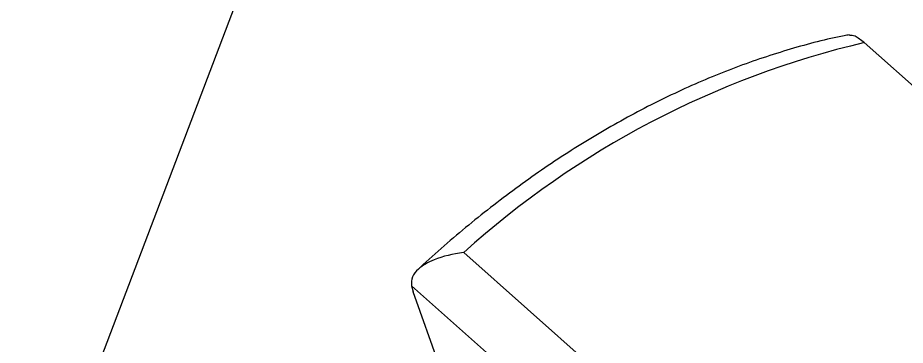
# Model space of a CAD drawing. Header units: millimetres. Extents: x -253 to 12701, y 1223 to 2077.
# Drawn here: x 3711.5 to 3776.4, y 1810.2 to 1834.2 of the extents above; entities that cross this region are included whole.
import ezdxf

# ---------------------------------------------------------------- set-up
doc = ezdxf.new("R2010")
doc.units = ezdxf.units.MM
doc.layers.add('0.3mm', color=240, linetype='Continuous', lineweight=30)
doc.styles.get("Standard").update_dxf_attribs({"font": 'arial.ttf'})
doc.dimstyles.new('TL1 2 to', dxfattribs={"dimtxt": 4, "dimasz": 3, "dimexe": 1, "dimexo": 0, "dimgap": 1.5, "dimtad": 1, "dimdec": 0, "dimlfac": 0.5, "dimzin": 0, "dimdsep": 46, "dimtxsty": 'Standard', "dimcen": 0.01, "dimclrd": 256, "dimclre": 3, "dimclrt": 3, "dimadec": 0, "dimazin": 0, "dimtfac": 1, "dimtdec": 0, "dimtofl": 0, "dimtmove": 1, "dimatfit": 1, "dimfxl": 1, "dimtolj": 1, "dimtzin": 0, "dimlwd": -1, "dimlwe": -1, "dimarcsym": 0})

msp = doc.modelspace()

# ---------------------------------------------------------------- linework, layer by layer
at = {"color": 7, "linetype": 'Continuous', "lineweight": 25}
for p, q in [((3773.422, 1832.411), (3796.602, 1811.781)), ((3744.1, 1817.031), (3767.28, 1796.401)), ((3740.269, 1814.593), (3740.403, 1814.145)), ((3742.419, 1808.473), (3740.403, 1814.145))]:
    msp.add_line(p, q, dxfattribs=at)
at = {"color": 8, "linetype": 'Continuous', "lineweight": 25}
msp.add_line((3748.697, 1807.092), (3740.269, 1814.593), dxfattribs=at)
at = {"color": 7, "linetype": 'Continuous', "lineweight": 25}
for centre in [(3788.712, 1767.618), (3811.892, 1746.988)]:
    msp.add_arc(centre, 66.572, 103.27779, 132.07686, dxfattribs=at)
for points, knots in [([(3772.338, 1832.983), (3772.208, 1832.959), (3770.773, 1832.7), (3767.997, 1831.968), (3764.015, 1830.647), (3760.031, 1828.974), (3756.076, 1826.986), (3752.18, 1824.692), (3748.368, 1822.114), (3744.674, 1819.261), (3742.152, 1817.098), (3740.874, 1815.889), (3740.742, 1815.765)], [0, 0, 0, 0, 0.012075, 0.133692, 0.255428, 0.37728, 0.499141, 0.620962, 0.742722, 0.86442, 0.986066, 1, 1, 1, 1]), ([(3772.342, 1832.949), (3772.46, 1832.961), (3772.709, 1832.987), (3773.176, 1832.61), (3773.422, 1832.411)], [0, 0, 0, 0, 0.472003, 1, 1, 1, 1]), ([(3744.1, 1817.031), (3744.096, 1817.03), (3743.306, 1816.93), (3742.022, 1816.615), (3740.828, 1815.922), (3740.256, 1815.251), (3740.265, 1814.813), (3740.269, 1814.593)], [0, 0, 0, 0, 0.00217, 0.379803, 0.650119, 0.82439, 1, 1, 1, 1])]:
    msp.add_open_spline(points, degree=3, knots=knots, dxfattribs=at)

# ---------------------------------------------------------------- leaders
at = {"layer": '0.3mm'}
msp.add_leader([(3700.898, 1765.49), (3738.972, 1865.656)], dimstyle='TL1 2 to', override={"dimscale": 0, "dimgap": 1.5, "dimtad": 0, "dimldrblk": 'Dot'}, dxfattribs=at)

doc.saveas('drawing.dxf')
